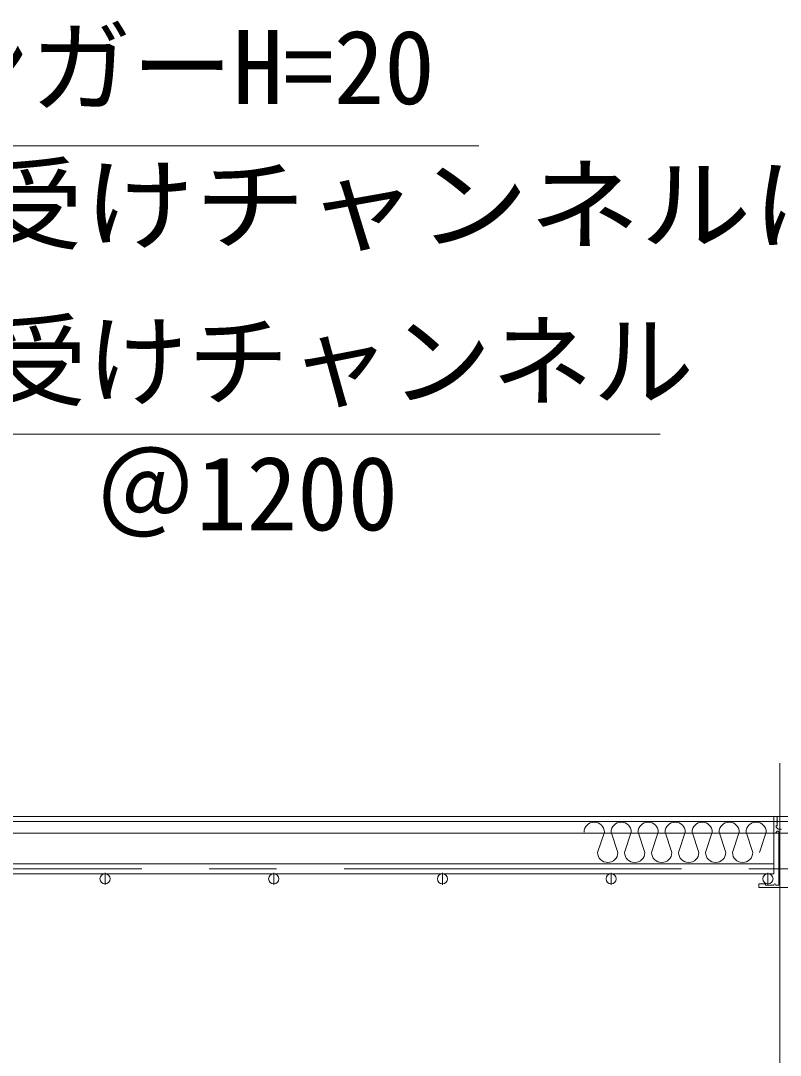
# Model space of a CAD drawing. Units: millimetres at full size, sheet at 1:40; details may follow other scales. Extents: x -7707 to 7893, y -5335 to 5359.
# Drawn here: x 2713 to 3163, y -3917 to -3304 of the extents above; entities that cross this region are included whole.
import ezdxf
from ezdxf.enums import TextEntityAlignment as Align

# ---------------------------------------------------------------- set-up
doc = ezdxf.new("R2010")
doc.units = ezdxf.units.MM
doc.header["$LTSCALE"] = 40
doc.linetypes.add('CHAIN1', pattern=[8, 5, -1, 1, -1])
for name, color, linetype, lineweight in [('7-0_中心線', 4, 'CHAIN1', 9), ('7-2_メイン・クロス', 3, 'Continuous', 18), ('7-6_文字', 7, 'Continuous', 18), ('7-D_パネル', 4, 'Continuous', 18)]:
    doc.layers.add(name, color=color, linetype=linetype, lineweight=lineweight)
doc.styles.add('ＭＳ ゴシック', font='')
doc.styles.get('ＭＳ ゴシック').set_extended_font_data('MS Gothic')

msp = doc.modelspace()

# ---------------------------------------------------------------- linework, layer by layer
at = {"layer": '7-0_中心線'}
for p, q in [((3162.97, -3743.53), (3162.97, -4041.92)), ((3162.97, -3775.09), (3162.97, -3784.79)), ((3162.97, -3814.99), (3162.97, -3783.79)), ((2264.7, -3806.19), (4053.36, -3806.19)), ((2762.97, -3815.8), (2762.97, -3808.53)), ((2862.97, -3815.8), (2862.97, -3808.53)), ((2962.97, -3815.8), (2962.97, -3808.53)), ((3062.97, -3815.8), (3062.97, -3808.53)), ((3155.97, -3815.8), (3155.97, -3808.53))]:
    msp.add_line(p, q, dxfattribs=at)
at = {"layer": '7-2_メイン・クロス'}
for p, q in [((2398.54, -3775.19), (3573.54, -3775.19)), ((3159.47, -3784.89), (3159.47, -3775.49)), ((3161.22, -3775.19), (3159.77, -3775.19)), ((3161.22, -3775.19), (3161.37, -3775.26)), ((3161.22, -3775.69), (3161.37, -3775.62)), ((3161.22, -3775.69), (3161.37, -3775.76)), ((3161.22, -3776.19), (3161.37, -3776.12)), ((3161.22, -3776.19), (3161.37, -3776.26)), ((3160.77, -3781.49), (3160.77, -3780.69)), ((3161.22, -3780.69), (3160.77, -3780.69)), ((3160.77, -3781.49), (3161.97, -3782.69)), ((3161.22, -3776.69), (3161.37, -3776.62)), ((3161.22, -3776.69), (3161.37, -3776.76)), ((3161.22, -3777.19), (3161.37, -3777.12)), ((3161.22, -3777.19), (3161.37, -3777.26)), ((3161.22, -3777.69), (3161.37, -3777.62)), ((3161.22, -3777.69), (3161.37, -3777.76)), ((3161.22, -3778.19), (3161.37, -3778.12)), ((3161.22, -3778.19), (3161.37, -3778.26)), ((3161.22, -3778.69), (3161.37, -3778.62)), ((3161.22, -3778.69), (3161.37, -3778.76)), ((3161.22, -3779.19), (3161.37, -3779.12)), ((3161.22, -3779.19), (3161.37, -3779.26)), ((3161.22, -3779.69), (3161.37, -3779.62)), ((3161.22, -3779.69), (3161.37, -3779.76)), ((3161.22, -3780.19), (3161.37, -3780.12)), ((3161.22, -3780.19), (3161.37, -3780.26)), ((3161.22, -3780.69), (3161.37, -3780.62)), ((2398.54, -3785.19), (3573.54, -3785.19)), ((3160.37, -3785.19), (3159.77, -3785.19)), ((3160.57, -3784.84), (3161.42, -3783.99)), ((3160.57, -3784.99), (3160.57, -3784.84)), ((3162.12, -3783.99), (3161.42, -3783.99)), ((3161.97, -3782.69), (3163.97, -3782.69)), ((3162.32, -3784.19), (3162.32, -3815.99)), ((3150.47, -3816.89), (3150.47, -3815.49)), ((3154.17, -3815.19), (3150.77, -3815.19)), ((3175.17, -3817.19), (3150.77, -3817.19)), ((3154.47, -3815.79), (3154.47, -3815.49)), ((3154.67, -3815.99), (3159.47, -3815.99)), ((3159.47, -3815.74), (3159.47, -3815.99)), ((3160.57, -3815.74), (3160.57, -3815.99)), ((3160.57, -3815.99), (3162.32, -3815.99))]:
    msp.add_line(p, q, dxfattribs=at)
for centre, radius, start, end in [((3159.77, -3775.49), 0.3, 90, 180), ((3161.27, -3775.44), 0.2, 297.01889, 62.98111), ((3161.27, -3775.94), 0.2, 297.01889, 62.98111), ((3161.27, -3776.44), 0.2, 297.01889, 62.98111), ((3161.27, -3776.94), 0.2, 297.01889, 62.98111), ((3161.27, -3777.44), 0.2, 297.01889, 62.98111), ((3161.27, -3777.94), 0.2, 297.01889, 62.98111), ((3161.27, -3778.44), 0.2, 297.01889, 62.98111), ((3161.27, -3778.94), 0.2, 297.01889, 62.98111), ((3161.27, -3779.44), 0.2, 297.01889, 62.98111), ((3161.27, -3779.94), 0.2, 297.01889, 62.98111), ((3161.27, -3780.44), 0.2, 297.01889, 62.98111), ((3159.77, -3784.89), 0.3, 180, 270), ((3160.37, -3784.99), 0.2, 270, 0), ((3162.12, -3784.19), 0.2, 0, 90), ((3150.77, -3815.49), 0.3, 90, 180), ((3150.77, -3816.89), 0.3, 180, 270), ((3154.17, -3815.49), 0.3, 0, 90), ((3154.67, -3815.79), 0.2, 180, 270), ((3160.02, -3815.74), 0.55, 0, 180)]:
    msp.add_arc(centre, radius, start, end, dxfattribs=at)
at = {"layer": '7-6_文字'}
for p, q in [((2520.94, -3377.88), (2984.56, -3377.88)), ((2548.4, -3548.65), (3092.05, -3548.65))]:
    msp.add_line(p, q, dxfattribs=at)
at = {"layer": '7-D_パネル'}
for p, q in [((2266.47, -3778.19), (4053.36, -3778.19)), ((3160.41, -3780.42), (3160.41, -3780.42)), ((3058.97, -3784.56), (3054.97, -3796.49)), ((3062.97, -3784.56), (3066.97, -3796.49)), ((3074.97, -3784.56), (3070.97, -3796.49)), ((3078.97, -3784.56), (3082.97, -3796.49)), ((3090.97, -3784.56), (3086.97, -3796.49)), ((3094.97, -3784.56), (3098.97, -3796.49)), ((3106.97, -3784.56), (3102.97, -3796.49)), ((3110.97, -3784.56), (3114.97, -3796.49)), ((3122.97, -3784.56), (3118.97, -3796.49)), ((3126.97, -3784.56), (3130.97, -3796.49)), ((3138.97, -3784.56), (3134.97, -3796.49)), ((3142.97, -3784.56), (3146.97, -3796.49)), ((3154.97, -3784.56), (3150.97, -3796.49)), ((2266.47, -3803.19), (3159.47, -3803.19))]:
    msp.add_line(p, q, dxfattribs=at)
at = {"layer": '7-D_パネル', "lineweight": 9}
for p, q in [((3159.47, -3778.19), (3159.47, -3803.51)), ((3159.47, -3803.19), (3159.47, -3809.19)), ((2266.47, -3809.19), (3159.47, -3809.19))]:
    msp.add_line(p, q, dxfattribs=at)
at = {"layer": '7-D_パネル'}
for centre in [(2762.97, -3812.19), (2862.97, -3812.19), (2962.97, -3812.19), (3062.97, -3812.19), (3155.97, -3812.19)]:
    msp.add_circle(centre, 3, dxfattribs=at)
for centre, start, end in [((3052.97, -3784.56), 0, 180), ((3068.97, -3784.56), 0, 180), ((3084.97, -3784.56), 0, 180), ((3100.97, -3784.56), 0, 180), ((3116.97, -3784.56), 0, 180), ((3132.97, -3784.56), 0, 180), ((3148.97, -3784.56), 0, 180), ((3060.97, -3796.49), 180, 0), ((3076.97, -3796.49), 180, 0), ((3092.97, -3796.49), 180, 0), ((3108.97, -3796.49), 180, 0), ((3124.97, -3796.49), 180, 0), ((3140.97, -3796.49), 180, 0)]:
    msp.add_arc(centre, 6, start, end, dxfattribs=at)

# ---------------------------------------------------------------- texts
at = {"layer": '7-6_文字', "style": 'ＭＳ ゴシック'}
for s, p in [('CTハンガーH=20', (2538.86, -3366.31)), ('Tバー受けチャンネル', (2542.17, -3540.59)), ('CC-19\u3000＠1200', (2547.39, -3618.87))]:
    msp.add_text(s, height=43.99, dxfattribs=at).set_placement(p, align=Align.BOTTOM_LEFT)
at = {"layer": '7-6_文字', "style": 'ＭＳ ゴシック', "width": 1.1}
msp.add_text('Tバー受けチャンネルにφ4.2ビス留め', height=43.99, dxfattribs=at).set_placement((2519.26, -3447.89), align=Align.BOTTOM_LEFT)

doc.saveas('drawing.dxf')
